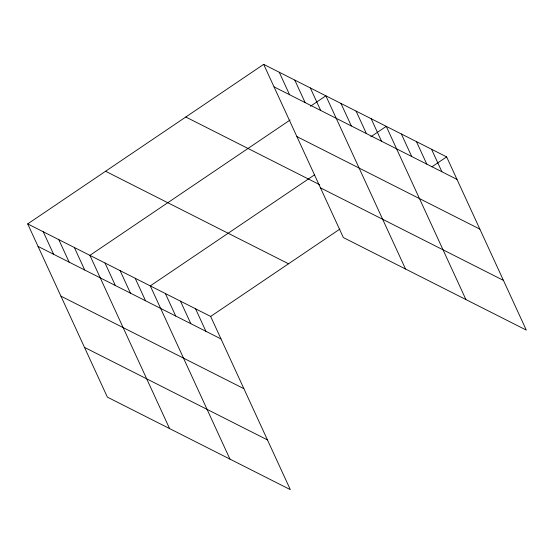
<?xml version="1.0" encoding="UTF-8"?>
<svg xmlns="http://www.w3.org/2000/svg" width="554" height="554" viewBox="0 0 554 554"><rect width="100%" height="100%" fill="white"/><g stroke="black" fill="none" stroke-linecap="round" stroke-linejoin="round"><path stroke-width="0.83" d="M27.7 223.906L210.659 316.438L290.331 489.646L107.365 397.114L27.7 223.906L263.669 64.354L446.635 156.886L526.3 330.094L343.341 237.562L263.669 64.354M290.102 120.01L89.907 255.366L169.572 428.574M310.448 106.25L325.877 95.814L405.542 269.022M314.7 174.732L150.286 285.899L229.952 459.107M370.82 136.79L386.256 126.354L465.921 299.562M210.659 316.438L339.907 229.051M431.898 166.851L446.635 156.886M274.022 86.86L456.988 179.392M296.896 136.589L479.861 229.127M185.805 117.005L319.706 184.731M320.461 187.834L503.427 280.366M105.572 171.255L288.53 263.787M38.053 246.412L221.011 338.944M60.926 296.141L243.885 388.673M84.492 347.379L267.45 439.911M431.538 149.255L441.891 171.761M416.442 141.623L426.795 164.123M401.352 133.985L411.698 156.491M371.159 118.715L381.512 141.222M356.07 111.084L366.416 133.59M340.973 103.453L351.326 125.952M310.33 87.954L320.676 110.454M294.776 80.088L305.129 102.587M279.223 72.221L289.576 94.727M195.569 308.807L205.915 331.306M180.472 301.168L190.825 323.674M165.376 293.537L175.729 316.043M135.19 278.267L145.543 300.774M120.093 270.636L130.446 293.135M105.004 262.998L115.35 285.504M74.354 247.499L84.707 270.006M58.8 239.633L69.153 262.139M43.254 231.773L53.6 254.272"/></g></svg>
